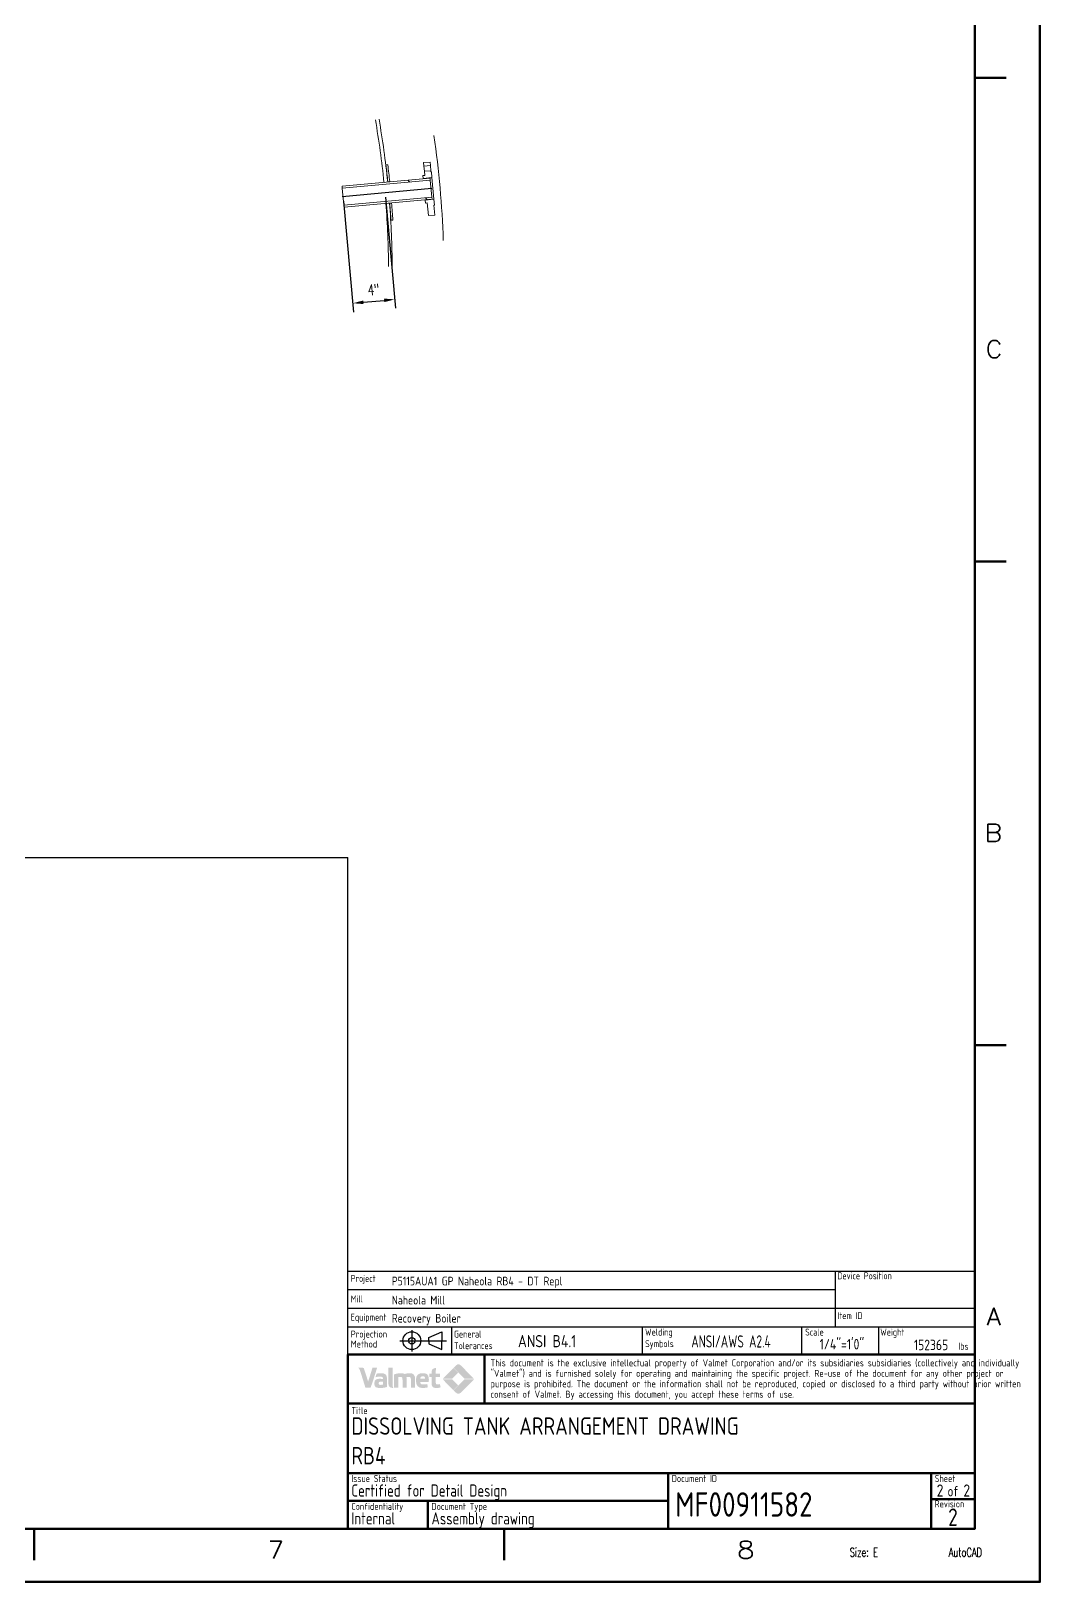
# Model space of a CAD drawing. Header units: inches. Extents: x 0 to 4731, y 0 to 1632.
# Drawn here: x 4184 to 4731, y 0 to 841 of the extents above; entities that cross this region are included whole.
import ezdxf
from ezdxf.enums import TextEntityAlignment as Align

# ---------------------------------------------------------------- set-up
doc = ezdxf.new("R2010")
doc.units = ezdxf.units.IN
doc.header["$LTSCALE"] = 48
doc.header["$MEASUREMENT"] = 0
doc.linetypes.add('CENTER', pattern=[2, 1.25, -0.25, 0.25, -0.25])
for name, color, linetype, lineweight in [('AM_4', 93, 'Continuous', 25), ('AM_7', 142, 'CENTER', 25), ('Am_8', 1, 'Continuous', 25), ('AM_BOR', 255, 'Continuous', 50), ('Equipment-AM_0', 7, 'Continuous', 50), ('Equipment-AM_5', 92, 'Continuous', 25)]:
    doc.layers.add(name, color=color, linetype=linetype, lineweight=lineweight)
doc.layers.add('Valmet text', color=9, linetype='Continuous')
for name, color, linetype, true_color in [('Valmet_logo_color_gray_solid', 7, 'Continuous', 0x4c4d4f), ('Valmet_logo_color_green_solid', 7, 'Continuous', 0x50b948), ('Valmet_logo_color_lightgray_solid', 7, 'Continuous', 0xbdbdbd)]:
    doc.layers.add(name, color=color, linetype=linetype, true_color=true_color)
doc.styles.add('ACISOTS', font='isocp.shx', dxfattribs={"width": 0.75, "height": 1})
doc.styles.add('simplex', font='simplex.shx', dxfattribs={"width": 0.75})
doc.styles.add('SLDTEXTSTYLE0', font='ISOCP', dxfattribs={"width": 0.96})
doc.styles.get("Standard").update_dxf_attribs({"font": 'ROMANS.SHX', "width": 0.7})
doc.dimstyles.new('VALMET_ANSI$0', dxfattribs={"dimscale": 48, "dimtxt": 0.12, "dimasz": 0.12, "dimexe": 0.1, "dimexo": 0.05, "dimgap": 0.06, "dimtad": 1, "dimtoh": 1, "dimdec": 5, "dimzin": 7, "dimdsep": 46, "dimlunit": 4, "dimtxsty": 'Standard', "dimcen": 0, "dimclrd": 256, "dimclre": 256, "dimclrt": 140, "dimadec": 0, "dimazin": 2, "dimtp": 0.1, "dimtm": 0.1, "dimtfac": 0.71, "dimtdec": 5, "dimtofl": 0, "dimtmove": 0, "dimatfit": 3, "dimfxl": 1, "dimfrac": 2, "dimtolj": 1, "dimtzin": 7, "dimlwd": -1, "dimlwe": -1, "dimarcsym": 1})
pattern_1 = [(315, (-1419.965, 1162.759), (12.72792, 12.72792), []), (315, (-1419.965, 1154.274), (12.72792, 12.72792), [])]

# ---------------------------------------------------------------- blocks, each defined once
blk = doc.blocks.new('PE_FR_E')
at = {"layer": 'AM_BOR'}
for p, q in [((1098.85, 431.74), (1107.85, 431.74)), ((1098.85, 292.91), (1107.85, 292.91)), ((1098.85, 154.08), (1107.85, 154.08)), ((828.75, 15.25), (828.75, 6.25)), ((963.75, 15.25), (963.75, 6.25))]:
    blk.add_line(p, q, dxfattribs=at)
at = {"layer": 'AM_BOR', "color": 9}
blk.add_lwpolyline([(0, 0), (1117.6, 0), (1117.6, 863.6), (0, 863.6)], close=True, dxfattribs=at)
at = {"layer": 'AM_BOR'}
blk.add_lwpolyline([(18.75, 15.25), (1098.85, 15.25), (1098.85, 848.35), (18.75, 848.35)], close=True, dxfattribs=at)
at = {"layer": 'AM_BOR', "style": 'simplex'}
for s, width, p in [('C', 1.05, (1104.41, 351.33)), ('B', 1.166667, (1104.2, 212.5)), ('A', 1.063492, (1104.38, 73.67)), ('7', 1.105263, (898.16, 6.75)), ('8', 1.2, (1033.1, 6.75))]:
    blk.add_text(s, height=5, dxfattribs=dict(at, width=width)).set_placement(p, align=Align.CENTER)
at = {"layer": 'AM_BOR', "color": 9, "lineweight": 50, "char_height": 2.5, "attachment_point": 1}
for s, width, insert in [('Size: E', 17.0596, (1062.96, 9.76)), ('AutoCAD', 9.94, (1091.37, 9.76))]:
    blk.add_mtext_dynamic_manual_height_columns(s, width=width, gutter_width=0.875, heights=[0], dxfattribs=dict(at, insert=insert))
at = {"layer": 'AM_BOR', "width": 0.9, "flags": 9}
blk.add_attdef('PENSTYLE', text='', height=1, dxfattribs=at).set_placement((1116.99, 0.33), align=Align.BOTTOM_RIGHT)
blk = doc.blocks.new('SW_NOTE_2')
at = {"color": 0, "linetype": 'Continuous', "lineweight": 0, "char_height": 2, "attachment_point": 1, "style": 'SLDTEXTSTYLE0'}
for s, insert in [('Projection', (0, 2.58)), ('Method', (0, -0.28))]:
    blk.add_mtext(s, dxfattribs=dict(at, insert=insert))
blk = doc.blocks.new('PE_PROJECT')
at = {"color": 7, "linetype": 'Continuous', "lineweight": 25}
for p, q in [((-180, 8), (-180, 24)), ((-180, 24), (0, 24)), ((-40, 8), (-40, 24)), ((0, 8), (0, 24)), ((-180, 18.67), (-40, 18.67)), ((-180, 13.33), (-40, 13.33)), ((-40, 13.33), (0, 13.33)), ((-180, 8), (0, 8)), ((-180, 8), (0, 8)), ((-180, 0), (-180, 8)), ((-150.19, 0), (-150.19, 8)), ((-95.42, 0), (-95.42, 8)), ((-49.6, 0), (-49.6, 8)), ((-27.5, 0), (-27.5, 8)), ((0, 0), (0, 8)), ((0, 0), (0, 8)), ((-180, 0), (0, 0)), ((-180, 0), (0, 0))]:
    blk.add_line(p, q, dxfattribs=at)
at = {"layer": 'Valmet text', "color": 9}
for p, q in [((-161.64, 7.02), (-161.64, 0.92)), ((-156.75, 4.92), (-153, 6.56)), ((-156.75, 4), (-156.75, 4.92)), ((-153, 6.56), (-153, 4)), ((-165.1, 4), (-151.73, 4)), ((-156.75, 4), (-156.75, 3.08)), ((-156.75, 3.08), (-153, 1.44)), ((-153, 1.44), (-153, 4))]:
    blk.add_line(p, q, dxfattribs=at)
for radius in [2.56, 0.927]:
    blk.add_circle((-161.64, 4), radius, dxfattribs=at)
blk.add_blockref('SW_NOTE_2', (-179.18, 4.32), dxfattribs=at)
at = {"layer": 'AM_BOR', "color": 9, "style": 'ACISOTS', "flags": 3}
blk.add_attdef('VERSION', (-16.28, -5.66), '', height=2.5, dxfattribs=at)
at = {"layer": 'Valmet text', "color": 9, "style": 'ACISOTS'}
for s, height, width, p in [('Device Position', 2, 0.75, (-39.42, 21.63)), ('ANSI B4.1', 3.5, 0.9, (-131.17, 2.12))]:
    blk.add_text(s, height=height, dxfattribs=dict(at, width=width)).set_placement(p)
for s, insert, char_height, attachment_point in [('Project', (-179.18, 22.87), 2, 1), ('Mill', (-179.18, 16.98), 2, 1), ('Equipment', (-179.18, 11.75), 2, 1), ('Item ID', (-39.42, 12.18), 2, 1), ('General \\PTolerances', (-149.53, 6.9), 2, 1), ('Welding \\PSymbols', (-94.66, 7.47), 2, 1), ('ANSI/AWS A2.4', (-81.38, 5.54), 3.5, 1), ('Scale', (-48.7, 7.47), 2, 1), ('Ibs', (-1.78, 3.41), 2, 3)]:
    blk.add_mtext(s, dxfattribs=dict(at, insert=insert, char_height=char_height, attachment_point=attachment_point))
at = {"layer": 'Valmet text', "color": 132, "insert": (-27.12, 7.47), "char_height": 2, "attachment_point": 1, "style": 'ACISOTS'}
blk.add_mtext('Weight', dxfattribs=at)
at = {"layer": 'Valmet text', "color": 9, "style": 'ACISOTS', "width": 0.9}
for tag, p, height in [('PROJECT_FULL_NAME', (-167.37, 19.87), 2.5), ('D_P_1', (-39.51, 19.5), 2), ('D_P_2', (-39.51, 16.79), 2), ('MILL_NAME', (-167.39, 14.39), 2.5), ('D_P_3', (-39.51, 13.98), 2), ('EQUIPMENT_TYPE', (-167.39, 9.19), 2.5)]:
    blk.add_attdef(tag, p, '', height=height, dxfattribs=at)
blk.add_attdef('ITEM_ID', text='', height=2.5, dxfattribs=at).set_placement((-23.61, 10.29), align=Align.MIDDLE)
blk.add_attdef('GEN-TITLE-SCA', text='', height=3, dxfattribs=at).set_placement((-38.14, 1.49), align=Align.CENTER)
blk.add_attdef('WEIGHT', text='', height=3, dxfattribs=at).set_placement((-7.61, 1.28), align=Align.RIGHT)
blk = doc.blocks.new('VALMET_LOGO_Colour')
at = {"layer": 'Valmet_logo_color_gray_solid'}
h = blk.add_hatch(color=256, dxfattribs=at)
h.dxf.hatch_style = 1
edge = h.paths.add_edge_path()
edge.add_spline(control_points=[(-11.78, -2.22), (-11.31, -1.07), (-10.44, 1.75), (-10.1, 2.9)], knot_values=[7, 7, 7, 7, 8, 8, 8, 8], degree=3, periodic=0)
edge.add_spline(control_points=[(-10.1, 2.9), (-10.1, 2.9), (-11.3, 2.9), (-11.3, 2.9)], knot_values=[8, 8, 8, 8, 9, 9, 9, 9], degree=3, periodic=0)
edge.add_spline(control_points=[(-11.3, 2.9), (-11.55, 2.07), (-12.13, 0.14), (-12.42, -0.69)], knot_values=[9, 9, 9, 9, 10, 10, 10, 10], degree=3, periodic=0)
edge.add_spline(control_points=[(-12.42, -0.69), (-12.63, 0.1), (-13.19, 1.82), (-13.5, 2.69)], knot_values=[0, 0, 0, 0, 1, 1, 1, 1], degree=3, periodic=0)
edge.add_spline(control_points=[(-13.5, 2.69), (-13.53, 2.77), (-13.63, 2.9), (-13.75, 2.9)], knot_values=[1, 1, 1, 1, 2, 2, 2, 2], degree=3, periodic=0)
edge.add_line((-13.75, 2.9), (-14.94, 2.9))
edge.add_spline(control_points=[(-14.94, 2.9), (-14.94, 2.9), (-14.94, 2.85), (-14.94, 2.85)], knot_values=[3, 3, 3, 3, 4, 4, 4, 4], degree=3, periodic=0)
edge.add_spline(control_points=[(-14.94, 2.85), (-14.94, 2.85), (-14.71, 2.82), (-14.54, 2.31)], knot_values=[4, 4, 4, 4, 5, 5, 5, 5], degree=3, periodic=0)
edge.add_spline(control_points=[(-14.54, 2.31), (-14.2, 1.28), (-13.4, -1.26), (-13.12, -2.22)], knot_values=[5, 5, 5, 5, 6, 6, 6, 6], degree=3, periodic=0)
edge.add_spline(control_points=[(-13.12, -2.22), (-13.12, -2.22), (-11.78, -2.22), (-11.78, -2.22)], knot_values=[6, 6, 6, 6, 7, 7, 7, 7], degree=3, periodic=0)
edge = h.paths.add_edge_path()
edge.add_spline(control_points=[(-7.53, -2.04), (-7.53, -2.04), (-7.53, 0.1), (-7.53, 0.1)], knot_values=[0, 0, 0, 0, 1, 1, 1, 1], degree=3, periodic=0)
edge.add_spline(control_points=[(-7.53, 0.1), (-7.53, 1.18), (-8.04, 1.51), (-9.13, 1.51)], knot_values=[1, 1, 1, 1, 2, 2, 2, 2], degree=3, periodic=0)
edge.add_spline(control_points=[(-9.13, 1.51), (-9.67, 1.51), (-9.81, 1.49), (-10.23, 1.39)], knot_values=[2, 2, 2, 2, 3, 3, 3, 3], degree=3, periodic=0)
edge.add_spline(control_points=[(-10.23, 1.39), (-10.23, 1.39), (-10.54, 0.46), (-10.54, 0.46)], knot_values=[3, 3, 3, 3, 4, 4, 4, 4], degree=3, periodic=0)
edge.add_spline(control_points=[(-10.54, 0.46), (-10.24, 0.55), (-9.81, 0.62), (-9.39, 0.62)], knot_values=[4, 4, 4, 4, 5, 5, 5, 5], degree=3, periodic=0)
edge.add_spline(control_points=[(-9.39, 0.62), (-8.68, 0.62), (-8.57, 0.48), (-8.57, -0.02)], knot_values=[5, 5, 5, 5, 6, 6, 6, 6], degree=3, periodic=0)
edge.add_spline(control_points=[(-8.57, -0.02), (-8.84, 0.03), (-9.12, 0.07), (-9.39, 0.07)], knot_values=[6, 6, 6, 6, 7, 7, 7, 7], degree=3, periodic=0)
edge.add_spline(control_points=[(-9.39, 0.07), (-10.26, 0.07), (-10.81, -0.09), (-10.81, -1.12)], knot_values=[7, 7, 7, 7, 8, 8, 8, 8], degree=3, periodic=0)
edge.add_spline(control_points=[(-10.81, -1.12), (-10.81, -2.07), (-10.46, -2.32), (-9.26, -2.32)], knot_values=[8, 8, 8, 8, 9, 9, 9, 9], degree=3, periodic=0)
edge.add_spline(control_points=[(-9.26, -2.32), (-8.72, -2.32), (-8.02, -2.22), (-7.53, -2.04)], knot_values=[9, 9, 9, 9, 10, 10, 10, 10], degree=3, periodic=0)
edge = h.paths.add_edge_path(flags=16)
edge.add_spline(control_points=[(-9.17, -1.51), (-9.6, -1.51), (-9.69, -1.45), (-9.69, -1.08)], knot_values=[1, 1, 1, 1, 2, 2, 2, 2], degree=3, periodic=0)
edge.add_spline(control_points=[(-9.69, -1.08), (-9.69, -0.72), (-9.55, -0.68), (-9.16, -0.68)], knot_values=[2, 2, 2, 2, 3, 3, 3, 3], degree=3, periodic=0)
edge.add_spline(control_points=[(-9.16, -0.68), (-8.94, -0.68), (-8.73, -0.68), (-8.57, -0.73)], knot_values=[3, 3, 3, 3, 4, 4, 4, 4], degree=3, periodic=0)
edge.add_spline(control_points=[(-8.57, -0.73), (-8.57, -0.73), (-8.57, -1.41), (-8.57, -1.41)], knot_values=[4, 4, 4, 4, 5, 5, 5, 5], degree=3, periodic=0)
edge.add_spline(control_points=[(-8.57, -1.41), (-8.74, -1.48), (-8.96, -1.51), (-9.17, -1.51)], knot_values=[0, 0, 0, 0, 1, 1, 1, 1], degree=3, periodic=0)
edge = h.paths.add_edge_path()
edge.add_spline(control_points=[(-6.1, -1.17), (-6.1, -1.17), (-6.1, 2.9), (-6.1, 2.9)], knot_values=[4, 4, 4, 4, 5, 5, 5, 5], degree=3, periodic=0)
edge.add_spline(control_points=[(-6.1, 2.9), (-6.1, 2.9), (-7.2, 2.9), (-7.2, 2.9)], knot_values=[0, 0, 0, 0, 1, 1, 1, 1], degree=3, periodic=0)
edge.add_spline(control_points=[(-7.2, 2.9), (-7.2, 2.9), (-7.2, -1.19), (-7.2, -1.19)], knot_values=[1, 1, 1, 1, 2, 2, 2, 2], degree=3, periodic=0)
edge.add_spline(control_points=[(-7.2, -1.19), (-7.2, -2.48), (-5.93, -2.29), (-5.93, -2.29)], knot_values=[2, 2, 2, 2, 3, 3, 3, 3], degree=3, periodic=0)
edge.add_spline(control_points=[(-5.93, -2.29), (-6.08, -2), (-6.1, -1.51), (-6.1, -1.17)], knot_values=[3, 3, 3, 3, 4, 4, 4, 4], degree=3, periodic=0)
edge = h.paths.add_edge_path()
edge.add_spline(control_points=[(-4.6, -2.22), (-4.6, -2.22), (-4.6, 0.48), (-4.6, 0.48)], knot_values=[17, 17, 17, 17, 18, 18, 18, 18], degree=3, periodic=0)
edge.add_spline(control_points=[(-4.6, 0.48), (-4.45, 0.52), (-4.28, 0.54), (-4.12, 0.54)], knot_values=[0, 0, 0, 0, 1, 1, 1, 1], degree=3, periodic=0)
edge.add_spline(control_points=[(-4.12, 0.54), (-3.62, 0.54), (-3.52, 0.36), (-3.52, -0.3)], knot_values=[1, 1, 1, 1, 2, 2, 2, 2], degree=3, periodic=0)
edge.add_spline(control_points=[(-3.52, -0.3), (-3.52, -0.3), (-3.52, -2.22), (-3.52, -2.22)], knot_values=[2, 2, 2, 2, 3, 3, 3, 3], degree=3, periodic=0)
edge.add_spline(control_points=[(-3.52, -2.22), (-3.52, -2.22), (-2.43, -2.22), (-2.43, -2.22)], knot_values=[3, 3, 3, 3, 4, 4, 4, 4], degree=3, periodic=0)
edge.add_spline(control_points=[(-2.43, -2.22), (-2.43, -2.22), (-2.43, -0.21), (-2.43, -0.21)], knot_values=[4, 4, 4, 4, 5, 5, 5, 5], degree=3, periodic=0)
edge.add_spline(control_points=[(-2.43, -0.21), (-2.43, 0.06), (-2.46, 0.28), (-2.5, 0.48)], knot_values=[5, 5, 5, 5, 6, 6, 6, 6], degree=3, periodic=0)
edge.add_spline(control_points=[(-2.5, 0.48), (-2.32, 0.52), (-2.09, 0.54), (-1.95, 0.54)], knot_values=[6, 6, 6, 6, 7, 7, 7, 7], degree=3, periodic=0)
edge.add_spline(control_points=[(-1.95, 0.54), (-1.46, 0.54), (-1.35, 0.36), (-1.35, -0.3)], knot_values=[7, 7, 7, 7, 8, 8, 8, 8], degree=3, periodic=0)
edge.add_spline(control_points=[(-1.35, -0.3), (-1.35, -0.3), (-1.35, -2.22), (-1.35, -2.22)], knot_values=[8, 8, 8, 8, 9, 9, 9, 9], degree=3, periodic=0)
edge.add_spline(control_points=[(-1.35, -2.22), (-1.35, -2.22), (-0.26, -2.22), (-0.26, -2.22)], knot_values=[9, 9, 9, 9, 10, 10, 10, 10], degree=3, periodic=0)
edge.add_spline(control_points=[(-0.26, -2.22), (-0.26, -2.22), (-0.26, -0.21), (-0.26, -0.21)], knot_values=[10, 10, 10, 10, 11, 11, 11, 11], degree=3, periodic=0)
edge.add_spline(control_points=[(-0.26, -0.21), (-0.26, 1.09), (-0.71, 1.51), (-1.72, 1.51)], knot_values=[11, 11, 11, 11, 12, 12, 12, 12], degree=3, periodic=0)
edge.add_spline(control_points=[(-1.72, 1.51), (-2.13, 1.51), (-2.59, 1.41), (-2.98, 1.28)], knot_values=[12, 12, 12, 12, 13, 13, 13, 13], degree=3, periodic=0)
edge.add_spline(control_points=[(-2.98, 1.28), (-3.2, 1.44), (-3.5, 1.51), (-3.89, 1.51)], knot_values=[13, 13, 13, 13, 14, 14, 14, 14], degree=3, periodic=0)
edge.add_spline(control_points=[(-3.89, 1.51), (-4.54, 1.51), (-5.22, 1.36), (-5.69, 1.19)], knot_values=[14, 14, 14, 14, 15, 15, 15, 15], degree=3, periodic=0)
edge.add_spline(control_points=[(-5.69, 1.19), (-5.69, 1.19), (-5.69, -2.22), (-5.69, -2.22)], knot_values=[15, 15, 15, 15, 16, 16, 16, 16], degree=3, periodic=0)
edge.add_spline(control_points=[(-5.69, -2.22), (-5.69, -2.22), (-4.6, -2.22), (-4.6, -2.22)], knot_values=[16, 16, 16, 16, 17, 17, 17, 17], degree=3, periodic=0)
edge = h.paths.add_edge_path()
edge.add_spline(control_points=[(3.27, -0.73), (3.37, 1.14), (2.85, 1.51), (1.64, 1.51)], knot_values=[7, 7, 7, 7, 8, 8, 8, 8], degree=3, periodic=0)
edge.add_spline(control_points=[(1.64, 1.51), (0.6, 1.51), (-0.07, 1.08), (-0.07, -0.38)], knot_values=[0, 0, 0, 0, 1, 1, 1, 1], degree=3, periodic=0)
edge.add_spline(control_points=[(-0.07, -0.38), (-0.07, -1.88), (0.69, -2.32), (1.71, -2.32)], knot_values=[1, 1, 1, 1, 2, 2, 2, 2], degree=3, periodic=0)
edge.add_spline(control_points=[(1.71, -2.32), (2.12, -2.32), (2.66, -2.24), (3.03, -2.12)], knot_values=[2, 2, 2, 2, 3, 3, 3, 3], degree=3, periodic=0)
edge.add_spline(control_points=[(3.03, -2.12), (3.03, -2.12), (2.86, -1.29), (2.86, -1.29)], knot_values=[3, 3, 3, 3, 4, 4, 4, 4], degree=3, periodic=0)
edge.add_spline(control_points=[(2.86, -1.29), (2.59, -1.36), (2.12, -1.41), (1.85, -1.41)], knot_values=[4, 4, 4, 4, 5, 5, 5, 5], degree=3, periodic=0)
edge.add_spline(control_points=[(1.85, -1.41), (1.33, -1.41), (1.06, -1.31), (1.05, -0.73)], knot_values=[5, 5, 5, 5, 6, 6, 6, 6], degree=3, periodic=0)
edge.add_spline(control_points=[(1.05, -0.73), (1.05, -0.73), (3.27, -0.73), (3.27, -0.73)], knot_values=[6, 6, 6, 6, 7, 7, 7, 7], degree=3, periodic=0)
edge = h.paths.add_edge_path(flags=16)
edge.add_spline(control_points=[(2.32, 0.08), (2.32, 0.08), (1.06, 0.08), (1.06, 0.08)], knot_values=[0, 0, 0, 0, 1, 1, 1, 1], degree=3, periodic=0)
edge.add_spline(control_points=[(1.06, 0.08), (1.12, 0.54), (1.26, 0.69), (1.72, 0.69)], knot_values=[1, 1, 1, 1, 2, 2, 2, 2], degree=3, periodic=0)
edge.add_spline(control_points=[(1.72, 0.69), (2.14, 0.69), (2.31, 0.58), (2.32, 0.08)], knot_values=[2, 2, 2, 2, 3, 3, 3, 3], degree=3, periodic=0)
edge = h.paths.add_edge_path()
edge.add_spline(control_points=[(5.07, -0.88), (5.07, -0.88), (5.07, 0.48), (5.07, 0.48)], knot_values=[15, 15, 15, 15, 16, 16, 16, 16], degree=3, periodic=0)
edge.add_spline(control_points=[(5.07, 0.48), (5.07, 0.48), (6.2, 0.48), (6.2, 0.48)], knot_values=[16, 16, 16, 16, 17, 17, 17, 17], degree=3, periodic=0)
edge.add_spline(control_points=[(6.2, 0.48), (6.2, 0.48), (6.2, 1.41), (6.2, 1.41)], knot_values=[0, 0, 0, 0, 1, 1, 1, 1], degree=3, periodic=0)
edge.add_spline(control_points=[(6.2, 1.41), (6.2, 1.41), (5.07, 1.41), (5.07, 1.41)], knot_values=[1, 1, 1, 1, 2, 2, 2, 2], degree=3, periodic=0)
edge.add_spline(control_points=[(5.07, 1.41), (5.07, 1.41), (5.07, 2.02), (5.07, 2.03)], knot_values=[2, 2, 2, 2, 3, 3, 3, 3], degree=3, periodic=0)
edge.add_spline(control_points=[(5.07, 2.03), (5.07, 2.57), (5.14, 2.9), (5.14, 2.9)], knot_values=[3, 3, 3, 3, 4, 4, 4, 4], degree=3, periodic=0)
edge.add_spline(control_points=[(5.14, 2.9), (5.14, 2.9), (3.97, 2.75), (3.97, 1.95)], knot_values=[4, 4, 4, 4, 5, 5, 5, 5], degree=3, periodic=0)
edge.add_spline(control_points=[(3.97, 1.95), (3.97, 1.95), (3.97, 1.41), (3.97, 1.41)], knot_values=[5, 5, 5, 5, 6, 6, 6, 6], degree=3, periodic=0)
edge.add_spline(control_points=[(3.97, 1.41), (3.97, 1.41), (3.38, 1.41), (3.38, 1.41)], knot_values=[6, 6, 6, 6, 7, 7, 7, 7], degree=3, periodic=0)
edge.add_spline(control_points=[(3.38, 1.41), (3.38, 1.41), (3.38, 0.48), (3.38, 0.48)], knot_values=[7, 7, 7, 7, 8, 8, 8, 8], degree=3, periodic=0)
edge.add_spline(control_points=[(3.38, 0.48), (3.38, 0.48), (3.97, 0.48), (3.97, 0.48)], knot_values=[8, 8, 8, 8, 9, 9, 9, 9], degree=3, periodic=0)
edge.add_spline(control_points=[(3.97, 0.48), (3.97, 0.48), (3.97, -0.99), (3.97, -0.99)], knot_values=[9, 9, 9, 9, 10, 10, 10, 10], degree=3, periodic=0)
edge.add_spline(control_points=[(3.97, -0.99), (3.97, -2.08), (4.42, -2.32), (5.22, -2.32)], knot_values=[10, 10, 10, 10, 11, 11, 11, 11], degree=3, periodic=0)
edge.add_spline(control_points=[(5.22, -2.32), (5.61, -2.32), (6.05, -2.25), (6.32, -2.14)], knot_values=[11, 11, 11, 11, 12, 12, 12, 12], degree=3, periodic=0)
edge.add_spline(control_points=[(6.32, -2.14), (6.32, -2.14), (6.14, -1.3), (6.14, -1.3)], knot_values=[12, 12, 12, 12, 13, 13, 13, 13], degree=3, periodic=0)
edge.add_spline(control_points=[(6.14, -1.3), (5.97, -1.36), (5.78, -1.4), (5.56, -1.4)], knot_values=[13, 13, 13, 13, 14, 14, 14, 14], degree=3, periodic=0)
edge.add_spline(control_points=[(5.56, -1.4), (5.17, -1.4), (5.07, -1.25), (5.07, -0.88)], knot_values=[14, 14, 14, 14, 15, 15, 15, 15], degree=3, periodic=0)
at = {"layer": 'Valmet_logo_color_green_solid'}
h = blk.add_hatch(color=256, dxfattribs=at)
h.dxf.hatch_style = 1
edge = h.paths.add_edge_path()
edge.add_spline(control_points=[(11.5, -3.54), (11.5, -3.54), (14.94, -0.09), (14.94, -0.09)], knot_values=[3, 3, 3, 3, 4, 4, 4, 4], degree=3, periodic=0)
edge.add_spline(control_points=[(14.94, -0.09), (14.94, -0.09), (12.5, -0.09), (12.5, -0.09)], knot_values=[4, 4, 4, 4, 5, 5, 5, 5], degree=3, periodic=0)
edge.add_spline(control_points=[(12.5, -0.09), (12.5, -0.09), (9.68, -2.91), (9.68, -2.91)], knot_values=[0, 0, 0, 0, 1, 1, 1, 1], degree=3, periodic=0)
edge.add_spline(control_points=[(9.68, -2.91), (9.68, -2.91), (10.3, -3.54), (10.3, -3.54)], knot_values=[1, 1, 1, 1, 2, 2, 2, 2], degree=3, periodic=0)
edge.add_spline(control_points=[(10.3, -3.54), (10.9, -4.13), (11.5, -3.54), (11.5, -3.54)], knot_values=[2, 2, 2, 2, 3, 3, 3, 3], degree=3, periodic=0)
edge = h.paths.add_edge_path()
edge.add_spline(control_points=[(14.94, 0.09), (14.94, 0.09), (11.5, 3.54), (11.5, 3.54)], knot_values=[0, 0, 0, 0, 1, 1, 1, 1], degree=3, periodic=0)
edge.add_spline(control_points=[(11.5, 3.54), (11.5, 3.54), (10.9, 4.13), (10.3, 3.54)], knot_values=[1, 1, 1, 1, 2, 2, 2, 2], degree=3, periodic=0)
edge.add_spline(control_points=[(10.3, 3.54), (10.3, 3.54), (9.68, 2.91), (9.68, 2.91)], knot_values=[2, 2, 2, 2, 3, 3, 3, 3], degree=3, periodic=0)
edge.add_spline(control_points=[(9.68, 2.91), (9.68, 2.91), (12.5, 0.09), (12.5, 0.09)], knot_values=[3, 3, 3, 3, 4, 4, 4, 4], degree=3, periodic=0)
edge.add_spline(control_points=[(12.5, 0.09), (12.5, 0.09), (14.94, 0.09), (14.94, 0.09)], knot_values=[4, 4, 4, 4, 5, 5, 5, 5], degree=3, periodic=0)
at = {"layer": 'Valmet_logo_color_lightgray_solid'}
h = blk.add_hatch(color=256, dxfattribs=at)
h.dxf.hatch_style = 1
h.paths.add_polyline_path([(10.85, 1.64), (9.63, 2.86), (6.86, 0.09), (9.3, 0.09)])
h.paths.add_polyline_path([(9.3, -0.09), (6.86, -0.09), (9.63, -2.86), (10.85, -1.64)])
blk = doc.blocks.new('PE_TITLE')
at = {"layer": 'AM_BOR', "color": 7}
for p, q in [((-180, 0), (-180, 50)), ((-180, 50), (0, 50)), ((-140.8, 36), (-140.8, 50)), ((0, 0), (0, 50)), ((-180, 36), (0, 36)), ((0, 16), (-180, 16)), ((-88, 16), (-88, 0)), ((-12.5, 16.01), (-12.5, 0)), ((-88, 8), (-180, 8)), ((-157, 0), (-157, 8)), ((0, 8.5), (-12.5, 8.5)), ((0, 0), (-180, 0))]:
    blk.add_line(p, q, dxfattribs=at)
at = {"layer": 'AM_BOR', "xscale": 1.111439157085467, "yscale": 1.111439157085467, "zscale": 1.111439157085467}
blk.add_blockref('VALMET_LOGO_Colour', (-160.4, 43), dxfattribs=at)
at = {"color": 8, "width": 0.9}
for tag, p, height, flags in [('ITEM', (-40.51, 12.87), 2.5, 9), ('COMMODITY_CODE', (-179.28, -2.6), 1.5, 1), ('REFERENCE_ITEM', (-162.2, -2.83), 1.5, 1), ('PURCHASE_STATISTICS_GROUP', (-146.95, -2.83), 1.5, 1), ('CUSTOMER_BOM_TYPE', (-119.31, -2.83), 1.5, 1), ('ITEM_GROUP', (-98.66, -2.83), 1.5, 1), ('PARENT_ITEM_ID', (-87.22, -2.83), 1.5, 1), ('PARENT_REVISION', (-71.02, -3.15), 1.5, 1), ('TECHNICAL_DESIGNATION', (-54.47, -3.08), 1.5, 1), ('PROJNR', (-33.09, -3.08), 1.5, 1)]:
    blk.add_attdef(tag, p, '', height=height, dxfattribs=dict(at, flags=flags))
at = {"layer": 'AM_BOR', "color": 9, "style": 'ACISOTS', "width": 0.8}
for s, p in [('Title', (-179, 32.95)), ('Issue Status', (-179, 13.45)), ('Document ID', (-87, 13.45)), ('Sheet', (-11.5, 13.45)), ('Confidentiality', (-179, 5.45)), ('Document Type', (-156, 5.45)), ('Revision', (-11.5, 6.16))]:
    blk.add_text(s, height=2, dxfattribs=at).set_placement(p)
at = {"layer": 'AM_BOR', "color": 9, "style": 'ACISOTS', "width": 0.85}
blk.add_text('of', height=3, dxfattribs=at).set_placement((-6.22, 9.31), align=Align.CENTER)
at = {"layer": 'AM_BOR', "color": 9, "insert": (-139.04, 48.64), "char_height": 2.00003, "width": 137.4804, "attachment_point": 1, "line_spacing_factor": 0.9, "style": 'ACISOTS'}
blk.add_mtext('{\\W0.85;This document is the exclusive intellectual property of Valmet Corporation and/or its subsidiaries subsidiaries (collectively and individually "Valmet") and is furnished solely for operating and maintaining the specific project. Re-use of the document for any other project or purpose is prohibited. The document or the information shall not be reproduced, copied or disclosed to a third party without prior written consent of Valmet. By accessing this document, you accept these terms of use.}', dxfattribs=at)
at = {"layer": 'AM_BOR', "color": 7, "linetype": 'Continuous', "style": 'ACISOTS', "width": 0.9}
for tag, p in [('TITLE_ENG_R1', (-179, 27)), ('TITLE_ENG_R2', (-88.99, 27)), ('TITLE_OLANG_R1', (-179, 18.5)), ('TITLE_OLANG_R2', (-89, 18.5))]:
    blk.add_attdef(tag, p, '', height=5, dxfattribs=at)
at = {"layer": 'AM_BOR', "color": 9, "style": 'ACISOTS', "width": 0.85}
for tag, p in [('ISSUE_STATUS', (-179, 9.25)), ('CONFIDENTIALITY', (-179, 1.25)), ('DOC_TYPE', (-156, 1.25))]:
    blk.add_attdef(tag, p, '', height=3.5, dxfattribs=at)
at = {"layer": 'AM_BOR', "color": 7, "style": 'ACISOTS', "width": 0.9}
blk.add_attdef('DOC_ID', (-86, 3.5), '', height=7, dxfattribs=at)
at = {"layer": 'AM_BOR', "color": 9, "style": 'ACISOTS', "width": 0.9}
for tag, p in [('SHEET_X_OF', (-9.95, 9.25)), ('SHEET_NO', (-2.28, 9.25))]:
    blk.add_attdef(tag, text='', height=3.5, dxfattribs=at).set_placement(p, align=Align.CENTER)
at = {"layer": 'AM_BOR', "color": 7, "style": 'ACISOTS', "width": 0.9}
blk.add_attdef('REVISION', text='', height=5, dxfattribs=at).set_placement((-6.25, 0.85), align=Align.CENTER)
at = {"layer": 'AM_BOR', "color": 9, "style": 'ACISOTS', "flags": 3}
blk.add_attdef('VERSION', (-14.95, -3.39), '', height=2.5, dxfattribs=at)
blk = doc.blocks.new('*D641')
at = {"layer": 'Defpoints', "color": 0, "transparency": 16777216}
for p in [(4353.08, 751.32), (4375.88, 753.42), (4381.18, 695.65)]:
    blk.add_point(p, dxfattribs=at)
at = {"layer": 'Equipment-AM_5', "linetype": 'ByBlock', "transparency": 16777216}
for p, q in [((4353.29, 748.93), (4358.82, 688.78)), ((4376.1, 751.03), (4381.62, 690.87)), ((4364.12, 694.09), (4375.45, 695.13))]:
    blk.add_line(p, q, dxfattribs=at)
at = {"layer": 'Equipment-AM_5', "transparency": 16777216}
for points in [[(4364.03, 695.04), (4364.21, 693.13), (4358.38, 693.56)], [(4375.36, 696.08), (4375.54, 694.17), (4381.18, 695.65)]]:
    blk.add_solid(points, dxfattribs=at)
at = {"layer": 'Equipment-AM_5', "color": 140, "transparency": 16777216, "insert": (4369.63, 700.93), "char_height": 5.76, "attachment_point": 5, "rotation": 5.24968}
blk.add_mtext('\\A1;4"', dxfattribs=at)
blk = doc.blocks.new('*U647')
at = {"layer": 'AM_7', "color": 0, "transparency": 16777216}
blk.add_line((6.09, 0.56), (-6.09, -0.56), dxfattribs=at)
blk = doc.blocks.new('GENZOOBZ38Q87')
at = {"layer": 'Am_8'}
h = blk.add_hatch(dxfattribs=at)
h.set_pattern_fill('ANSI32', color=256, scale=48, angle=-90, style=0)
h.set_pattern_definition(pattern_1)
h.paths.add_polyline_path([(5.84, 1.98), (-6.11, 0.88), (-6.08, 0.61), (5.87, 1.7)], flags=0)
h = blk.add_hatch(dxfattribs=at)
h.set_pattern_fill('ANSI32', color=256, scale=48, angle=-90, style=0)
h.set_pattern_definition(pattern_1)
h.paths.add_polyline_path([(-5.84, -1.98), (6.11, -0.88), (6.08, -0.61), (-5.87, -1.7)], flags=0)
h = blk.add_hatch(dxfattribs=at)
h.set_pattern_fill('ANSI32', color=256, scale=48, angle=-90, style=0)
h.set_pattern_definition(pattern_1)
edge = h.paths.add_edge_path()
edge.add_arc((-119.3, -10.69), 120, 0.3371, 4.4383)
edge.add_line((0.34, -1.41), (-0.15, -1.45))
edge.add_arc((-119.3, -10.69), 119.5, 0.3277, 4.4349, ccw=False)
edge.add_arc((0, 0), 10.01, 271.1498, 274.0136)
h = blk.add_hatch(dxfattribs=at)
h.set_pattern_fill('ANSI32', color=256, scale=48, angle=-90, style=0)
h.set_pattern_definition(pattern_1)
edge = h.paths.add_edge_path(flags=0)
edge.add_line((0.63, -1.42), (0.38, -1.44))
edge.add_arc((-125.22, -11.51), 126, 3.5363, 4.5808, ccw=False)
edge.add_line((0.54, -3.73), (0.79, -3.72))
edge.add_arc((-125.22, -11.51), 126.25, 3.5363, 4.5808)
at = {"layer": 'Equipment-AM_0', "lineweight": 18}
for p, q in [((0.1, 3.8), (-0.15, 3.77)), ((4.87, 2.33), (5.12, 2.35)), ((4.87, 2.33), (4.91, 1.93)), ((4.96, 4.08), (5.83, 4.16)), ((4.96, 4.08), (5, 3.59)), ((5, 3.59), (5.88, 3.67)), ((5, 3.59), (5.07, 2.9)), ((5.94, 2.98), (5.07, 2.9)), ((5.07, 2.9), (5.12, 2.35)), ((5.83, 4.16), (5.88, 3.67)), ((5.88, 3.67), (5.94, 2.98)), ((5.94, 2.98), (5.95, 2.85)), ((5.95, 2.85), (6.01, 2.85)), ((6.01, 2.85), (6.09, 2.04)), ((-6.11, 0.88), (5.84, 1.98)), ((-6.11, 0.88), (-6.08, 0.61)), ((-6.08, 0.61), (5.87, 1.7)), ((-6.08, 0.61), (-5.87, -1.7)), ((-0.41, 1.4), (0.09, 1.45)), ((0.11, 1.49), (0.36, 1.51)), ((0.11, 1.45), (0.11, 1.49)), ((0.36, 1.47), (0.36, 1.51)), ((4.91, 1.93), (6.09, 2.04)), ((4.91, 1.89), (4.91, 1.93)), ((5.84, 1.98), (5.87, 1.7)), ((5.87, 1.7), (6.08, -0.61)), ((6.09, 2.04), (6.36, -0.9)), ((6.08, -0.61), (-5.87, -1.7)), ((-5.87, -1.7), (-5.84, -1.98)), ((6.11, -0.88), (-5.84, -1.98)), ((0.34, -1.41), (-0.15, -1.45)), ((0.38, -1.44), (0.38, -1.4)), ((0.63, -1.42), (0.38, -1.44)), ((0.63, -1.42), (0.62, -1.38)), ((5.18, -1.01), (5.17, -0.96)), ((6.36, -0.9), (5.18, -1.01)), ((5.18, -1.01), (5.21, -1.4)), ((5.46, -1.38), (5.21, -1.4)), ((5.46, -1.38), (5.62, -3.11)), ((6.08, -0.61), (6.11, -0.88)), ((6.36, -0.9), (6.43, -1.71)), ((6.43, -1.71), (6.37, -1.71)), ((6.37, -1.71), (6.49, -3.03)), ((0.54, -3.73), (0.79, -3.72)), ((6.49, -3.03), (5.62, -3.11))]:
    blk.add_line(p, q, dxfattribs=at)
for centre, radius, start, end in [((-119.3, -10.69), 119.5, 5.809, 9.9168), ((-119.3, -10.69), 120, 5.8067, 9.9074), ((-119.3, -10.69), 127, 1.9016, 8.3429), ((-125.22, -11.51), 126, 5.9186, 6.9631), ((-125.22, -11.51), 126.25, 5.9186, 6.9631), ((-119.3, -10.69), 119.5, 0.3277, 4.4349), ((-119.3, -10.69), 120, 0.3371, 4.4383), ((-125.22, -11.51), 126, 3.5363, 4.5808), ((-125.22, -11.51), 126.25, 3.5363, 4.5808)]:
    blk.add_arc(centre, radius, start, end, dxfattribs=at)
at = {"layer": 'AM_7'}
blk.add_blockref('*U647', (0, 0), dxfattribs=at)

msp = doc.modelspace()

# ---------------------------------------------------------------- linework, layer by layer
at = {"layer": 'AM_4'}
for p in [(2654.757138, 392.888026), (4355.733462, 168.665407)]:
    msp.add_line(p, (4355.733462, 392.888026), dxfattribs=at)

# ---------------------------------------------------------------- block references
at = {"layer": 'Equipment-AM_0', "lineweight": 0, "xscale": 1.88976377952768, "yscale": 1.88976377952768, "zscale": 1.88976377952768}
msp.add_blockref('PE_FR_E', (2619.324064, 0), dxfattribs=at)
at = {"layer": 'Equipment-AM_0', "lineweight": 18, "xscale": 4, "yscale": 4, "zscale": 4}
msp.add_blockref('GENZOOBZ38Q87', (4376.974676, 753.51921), dxfattribs=at)
at = {"layer": 'Equipment-AM_0', "lineweight": 0, "xscale": 1.88976377952768, "yscale": 1.88976377952768, "zscale": 1.88976377952768}
for name, p, values in [('PE_PROJECT', (4695.890942, 123.311076), {'WEIGHT': '152365', 'GEN-TITLE-SCA': '1/4"=1\'0"', 'MILL_NAME': 'Naheola Mill', 'EQUIPMENT_TYPE': 'Recovery Boiler', 'PROJECT_FULL_NAME': 'P5115AUA1 GP Naheola RB4 - DT Repl'}), ('PE_TITLE', (4695.890942, 28.818896), {'TITLE_ENG_R1': 'DISSOLVING TANK ARRANGEMENT DRAWING', 'TITLE_OLANG_R1': 'RB4', 'DOC_ID': 'MF00911582', 'REVISION': '2', 'ISSUE_STATUS': 'Certified for Detail Design', 'CONFIDENTIALITY': 'Internal', 'DOC_TYPE': 'Assembly drawing', 'SHEET_X_OF': '2', 'SHEET_NO': '2'})]:
    msp.add_blockref(name, p, dxfattribs=at).add_auto_attribs(values)

# ---------------------------------------------------------------- dimensions: what is measured, and where the dimension line sits
at = {"layer": 'Equipment-AM_5'}
dim = msp.add_linear_dim(base=(4381.183104, 695.653848), p1=(4353.075346, 751.323303), p2=(4375.875625, 753.418227), angle=5.249683601, text='4"', dimstyle='VALMET_ANSI$0', override={"dimlfac": 0.25}, dxfattribs=at)
dim.commit()
dim.dimension.update_dxf_attribs({"geometry": '*D641', "text_midpoint": (4370.202758, 694.644957), "dimtype": 161})

doc.saveas('drawing.dxf')
